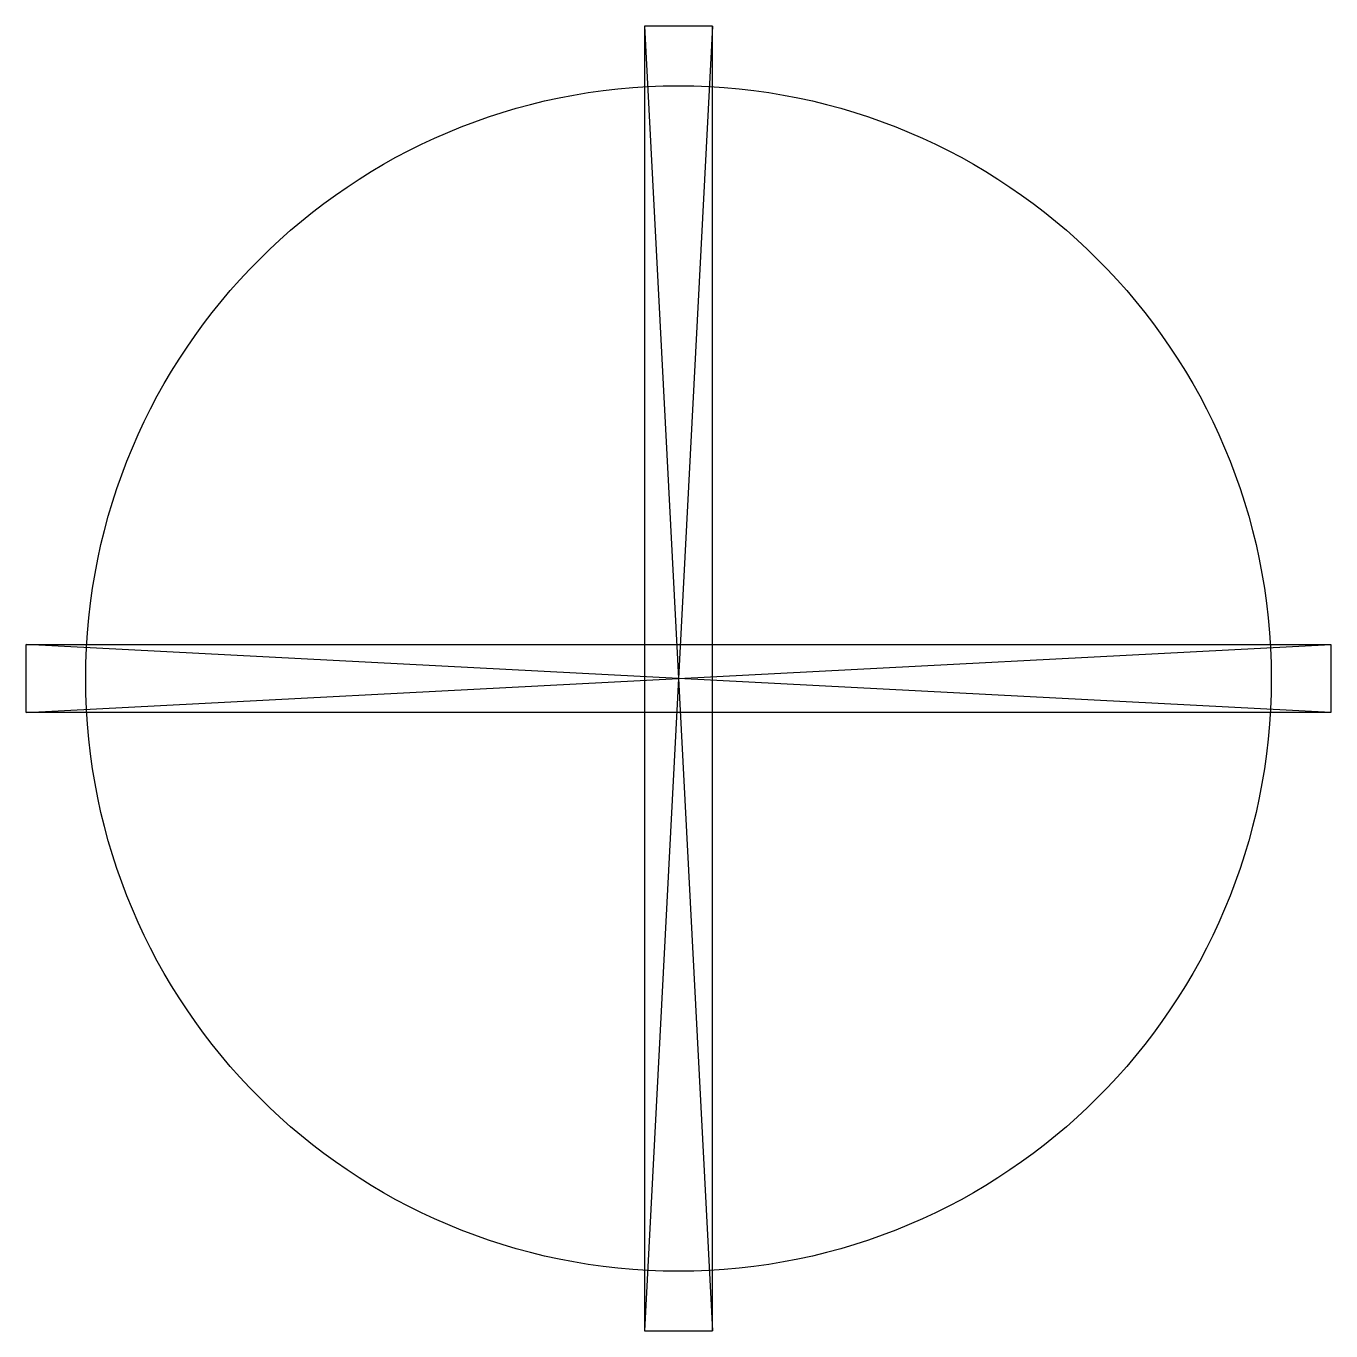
# Model space of a CAD drawing. Header units: millimetres. Extents: x -3.83 to 3.83, y -3.83 to 3.83.
import ezdxf

# ---------------------------------------------------------------- set-up
doc = ezdxf.new("R2010")
doc.units = ezdxf.units.MM
doc.layers.get('0').update_dxf_attribs({"linetype": 'CONTINUOUS'})

msp = doc.modelspace()

# ---------------------------------------------------------------- linework, layer by layer
for p, q in [((0.2, 3.825), (-0.2, 3.825)), ((-0.2, 3.825), (-0.2, -3.825)), ((0.2, 3.825), (-0.2, -3.825)), ((-0.2, 3.825), (0.2, -3.825)), ((0.2, -3.825), (0.2, 3.825)), ((-3.825, -0.2), (-3.825, 0.2)), ((-3.825, 0.2), (3.825, 0.2)), ((3.825, -0.2), (-3.825, 0.2)), ((-3.825, -0.2), (3.825, 0.2)), ((3.825, 0.2), (3.825, -0.2)), ((3.825, -0.2), (-3.825, -0.2)), ((-0.2, -3.825), (0.2, -3.825))]:
    msp.add_line(p, q)
msp.add_circle((0, 0), 3.475)

doc.saveas('drawing.dxf')
